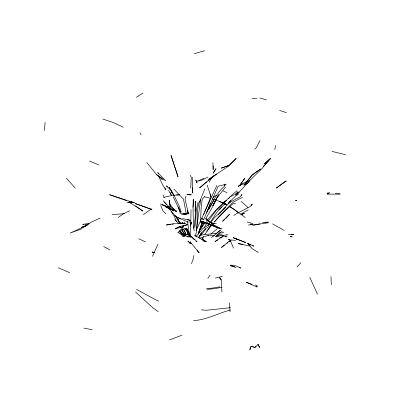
<?xml version="1.0" encoding="UTF-8"?>
<svg xmlns="http://www.w3.org/2000/svg" width="400" height="400" viewBox="0 0 400 400"><rect width="100%" height="100%" fill="white"/><g stroke="black" fill="none" stroke-linecap="round" stroke-linejoin="round"><path stroke-width="0.6" d="M192.66 177.28L192.525 192.75L192.245 187.805L192.87 193.145M195.505 201.11L195.255 217.215L193.82 228.315M193.245 199.125L193.06 209.42L193.42 225.945L194.19 230.695M191.04 209.7L190.725 225.04L191.76 222.045L190.405 225.48L190.13 236.69M195.28 207.015L195.15 211.205L195.805 201.26M195.39 203.425L195.465 201.03M192.99 207.29L193.59 199.685M190.73 188.045L191.28 177.16L190.1 175.19M44.31 130.62L45.135 122.38M200.45 221.61L201.24 206.775L202.215 199.195L204.515 196.8M196.58 228.205L200.66 199.74M194.81 227.28L195.64 221.37L196.245 210.06L198.1 202.35M224.795 184.195L224.48 186.285C215.66 193.3 212.43 204.105 206.155 212.995M193.89 255.435L193.41 258.42L191.46 263.665M202.98 240.37L203.225 238.88L201.565 238.89M274.83 149.495L275.54 145.485M195.385 236.13C198.775 224.63 195.43 212.275 199.665 201M250.43 347.165L249.89 349.92L250.84 346.175L254.995 347.53L258.11 344.405L259.59 347.445L257.97 344.265M198.775 233L202.105 222.45L198.325 234.265M241.61 195.565L241.945 194.425L240.3 196.74L231.58 201.515L228.24 203.855L218.075 214.82M198.62 233.02L200.3 227.69L202.445 222.55M185.975 196.165L185.05 199.035L188.45 213.955M201.55 227.14L202.34 224.81M207.13 211.5L210.335 202.84M204.82 188.915L199.44 202.225M203.565 214.72L204.26 213.01M204.725 211.87L210.75 197.04L210.17 193.915L210.96 196.66M203.635 219.695L218.16 186.2L226.395 184.135M196.18 230.39L216.865 185.41M152.485 256.32L157.975 244.17M202.49 238.785L203.565 236.555M201.03 228.4L203.47 223.385M205.64 218.93L213.28 205.62L218.62 194.655L212.74 205.665L216.65 198.25L225.555 187.05M209.245 182.205L211.175 178.395M199.805 236.02L201.44 232.805L199.175 237.245M260.025 140.525L256.44 147.435L254.7 149.205M203.92 228.285L206.2 224.055M198.61 237.775C201.18 232.09 206.16 227.46 211.84 225.07M208.79 209.435L214.35 199.465M210.62 178.4L210.025 179.415L213.315 176.145M251.35 205.62L252.275 204.05L249.995 206.63L236.275 213.85L233.755 215.54M198.835 231.47L204.495 223.59M207.91 225.84L208.59 224.825M210.285 222.285L217.33 211.58L225.145 203.76M242.8 181.22L244.83 178.2L239.285 185.985L242.46 181.725M196.24 236.37L202.745 228.645L209.18 224.53M204.815 234.545L208.405 229.215L211.895 225M207.815 278.465L210.06 275.17M205.89 228.835L200.83 235.315M224.625 202.29L225.575 200.96M228.635 198.765L229.71 197.345M206.68 231.335L211.195 225.445M208.27 221.055L216.36 210.09L223.095 203.99M210.46 222.695L214.305 217.92L225.5 207.515L222.47 210.58M268.35 160.82L262.3 168.23L249.81 180.53L236.095 195.5L228.03 203.57L230.755 200.42M249.81 180.53L247.505 183.325L243.885 185.08L251.995 175.195L260.425 168.985M214.22 222.185L218.49 217.03L232.71 202.525L241.27 197.85L242.765 197.85M207.155 220.29L216.255 209.76L225.21 200.91M225.215 203.19L224.015 204.575L225.29 203.32M225.92 218.395L229.445 214.35L222.53 221.25L224.405 219.715M297.23 266.87L300.89 262.715M263.195 166.545L270.885 158.47L264.475 163.69L270.18 158.445M218.795 209.84L221.74 206.79M214.455 221.765L225.115 210.72L232.855 203.8L235.54 203.315M238.17 191.49L235.2 194.55L239.03 192.35L235.69 194.025M178.36 232.19L183.835 226.56L175.14 228.82L176.345 228.83M219.87 213.205L221.605 211.455M256 346.21L254.82 347.38L251.165 346.225M245.215 183.835L243.885 185.08L247.87 180.92L251.995 175.195L260.515 169.025M229.625 197.27L222.615 203.64L226.6 200.685M215.475 236.57L219.985 232.485L222.16 231.51M227.055 243.3L227.98 242.485M228.9 241.67L230.285 240.445L233.5 248.15M206.58 181.805L199.545 187.885L216.625 173.94M207.985 180.59L208.925 179.78M237.075 190.665L229.565 197.095L234.575 194.58M211.295 237.615L220.765 230.06M212.995 236.25L213.94 235.47M215.825 233.91L220.065 230.395M210.665 234.16L217.605 228.46M230.285 240.445L221.365 247.435L224.43 245.315M220.935 237.895L223.805 235.65L215.115 241.445L217.835 239.97M230.11 241.48L231.065 240.735L230.045 241.44M214.11 175.45L208.785 179.4L228.995 165.815L236.13 158.41L228.8 165.485L226.725 166.73M182.85 236.36L184.625 236.005L187.255 234.06L188.025 234.86L189.07 234.81L190.17 236.12L190.385 237.2M118.155 217.51L123.175 213.88L129.735 210.7M143.265 214.67L151.415 208.95M83.435 227.365L91.2 222.19L100.155 218.1M136.32 97.36L143.05 92.97M215.715 236.9L219.35 234.655M240.8 214.185L248.28 209.8M247.62 180.99L238.145 186.295L243.145 183.825M327.555 193.935L329.845 192.65L327.08 193.22L328.27 193.29M212.78 197.36L216.45 195.365M208.075 177.045L200.875 180.57L197.175 181.225L203.955 178.32M180.465 226.27L175.14 228.82L180 226.4L187.82 224.605L182.575 226.19M86.835 225.515L70.145 233.06L82.165 228.715M241.63 214.53L244.36 213.35L241.06 214.655M219.755 237.95L222.565 236.785M188.025 234.86L189.07 234.81M87.885 224.89L81.595 227.305L86.875 225.405M223.87 232.13L221.81 232.92L218.75 233.2M169.45 339.95L182.01 335.185M230.26 309.94C218.03 313.445 206.375 319.885 193.48 320.625M180.315 227.77L183.835 226.56M199.58 238.16L209.105 235.18L207.88 235.325M216.46 236.9L221.03 235.565L226.47 235.04M194.17 53.735L204.59 50.73M210.005 225.34L211.755 224.935M215.255 278.08L222.54 276.4M199.87 235.485L204.05 234.545L216.91 233.37M259.975 223.82L256.345 224.555L250.31 224.035L253.735 225.33L257.05 224.475L268.55 222.705L262.725 222.385L268.445 222.095M224.8 236.625L227.18 236.2M219.845 286.885L211.44 288.23L206.475 288.5M248.29 225.045L252.355 224.445M171.01 224.385L166.335 224.98L173.95 223.65L175.68 223.79M172.175 224.235L173.345 224.085M291.26 234.57L293.735 234.25L288.32 234.455M235.755 195.08L238.645 194.75M230.425 307.71L206.15 310.295L201.26 309.815M184.705 213.925L189.01 213.51L186.255 214.13L181.555 214.32M209.595 235.82L214.46 235.385M216.89 235.17L221.755 234.735L222.765 235.275M89.2 223.745L82.7 224.28L83.95 224.235M112.005 214.665L124.375 213.69M181.71 229.205L187.185 228.895L184.775 228.88M176.45 194.99L179.515 194.82L176.45 194.99A67.35 50.6 11.7 0 0 174.045 195.28M229.555 239.68L228.35 239.74L235.64 240.4M85.2 224.19L88.32 224.08M327.095 194.19L340.19 193.995L335.425 193.71M126.855 202.57L134.34 202.46L129.15 201.145L109.58 194.705L126.51 200.58M176.305 223.545L185.57 223.62L186.205 224.245M226.22 234.84L228.035 234.865M211.07 223.165L216.34 223.385M209.275 224.065L203.9 223.615L199.96 222.08M209.215 223.905L208.04 223.805L210.975 224.795M252.055 98.275L256.925 98.765M185.8 236.515L190.715 237.025M131.52 202.145L134.34 202.46M230.7 265.08L235.98 265.885L240.825 268.04L239.05 267.6M242.97 244.36L238.1 243.59L250.22 246.095M252.705 245.9L253.92 246.095L247.59 243.34L252.25 248.75L258.33 252.4M295.515 200.4L296.665 200.615M295.53 200.415L296.72 200.645M83.875 328.105L92.15 329.745M183.22 213.51L186.255 214.13L184.17 214.155L179.505 212.875M332.065 151.405L345.6 154.735M204.165 196.665L210.43 198.23M230.135 265.41L234.86 266.61M182.585 218.48L190.27 220.445L187.465 219.3M209.115 222.01L214.39 223.39M148.38 208.49L151.995 209.465L135.27 203.615M247.12 221.94L252.745 223.475M210.985 224.74L201.03 221.13L206.365 222.725M259.92 97.94L266.435 99.915M158.755 301.05L156.99 300.515L136.54 289.41M230.085 265.675L235.915 267.55M191.945 237.15L192.65 237.38M102.81 119.035L113.405 122.585L123.295 127.255M181.205 218.73L176.52 217.15L168.155 207.925M279.56 110.38L286.4 112.705M128.35 202.11L131.25 203.135M205.26 241.185L206.4 241.595L202.765 239.5M252 284.32L246.345 282.305L257.075 287.075L255.555 284.89L257.65 286.335M212.175 198.795L213.935 199.43M215.11 199.85L219.225 201.33A67.35 50.6 11.7 0 1 223.735 203.365M201.03 221.13L209.985 224.37L209.02 223.68M148.845 208.465L134.835 203.29M212.36 224.435L221.295 228.945L210.17 224.71L207.19 222.365L205.98 218.69L213.48 224.855M131.995 202.22L129.15 201.145L130.135 201.855M233.18 237.65L245.565 242.505L233.18 237.65L237.115 239.455M160.31 203.935L169.53 207.605L162.385 204.825L166.23 206.72M203.275 240.85L205.52 241.78L194.655 235.145L196.51 236.7M89.455 161.015L98.915 165M58.295 267.825L69.765 272.685M210.17 224.71L215.63 227.065M138.79 238.765L145.34 241.82M219.225 201.33L223.675 203.45M224.785 203.98L227.01 205.04A67.35 50.6 11.7 0 0 224.84 203.91M213.475 225.195L221.295 228.945L214.2 226.06L218.5 228.155M196.02 241.125L197.105 241.645L190.6 235.91L194.34 239.835M175.56 211.315L176.66 211.855M165.13 206.495L173.815 210.89L165.61 206.69M165.685 206.73L173.815 210.89M103.69 246.57L109.955 249.885M224.795 236.365L226.315 237.18M272.5 223.855L284.11 230.375M247.59 243.34L250.72 245.095M176.175 211.46L168.25 206.77L170.17 208.19L163.215 200.73M158.25 311.71L152.45 307.44L135.53 291.965M229.58 206.615L234.205 209.46L238.84 213.06M203.9 219.755L201.305 218.155L203.715 219.88M129.21 202.16L142.93 211.09L135.545 205.76M177.66 232.195L182.275 235.205M146.765 162.51L156.72 174.77L165.785 180.885L157.76 172.565L158.335 173.655M170.17 206.545L176.71 211.08M239.385 213.085L245.275 217.605M171.04 190.465L172.045 191.175L166.53 185.845L167.365 187.23M187.435 221.475L188.325 222.135L176.52 217.15L178.63 220.96L181.555 223.805M180.97 229.87L182.365 231.05L185.95 235.925M183.665 233.445L186.01 235.43M156.72 174.77L162.295 179.545L160.815 177.66M184.78 228.57L187.17 231.6L188.23 234.985M165.81 213.655L163.105 211.205L160.715 205.475M205.98 218.69L209.87 222.345M174.78 219.64L179.08 223.83M190.375 243.585L187.865 240.955L190.305 243.77M197.065 250.6L199.155 252.79L190.06 241.7L191.3 243.615M174.03 189.21L183.53 199.33L186.22 213.79M179.79 230.7L184.715 236.08M180.07 230.9L184.655 235.98M66.385 178.175L75.28 188.145M175.855 216.015L177.05 217.39M169.77 204.175L174.395 210M179.87 230.935L184.095 236.065M164.32 202.09L166.52 204.8M181.78 222.285L182.88 223.665M219.395 277.615L221.195 279.935L221.89 291.96M182.99 229L185.065 231.865L186.075 234.705M168.965 188.285L169.655 189.275M171.725 192.255L174.135 195.73L171.67 191.53M179.29 231.225L182.785 236.405M174.815 215.195L180.515 224.02M219.57 277.31L221.195 279.935M188.61 235.79L189.24 236.805M174.135 195.73L171.735 191.675L172.31 193.345M170.75 189.955L169.205 187.335L171.175 190.71M186.485 228.45L190.325 235.355M171.22 211.24L174.775 217.43L176.615 221.745M139.965 132.81L141.135 134.88M168.56 190.32L171.61 195.73L170.035 192.445M186.57 228.945L188.04 231.6M188.63 232.665L189.81 234.79M186.515 228.6L189.78 234.61M187.045 231.095L189.245 235.415M173.2 196.735L180.53 212.33M174.31 195.98L179.385 206.395L181.255 212.17M158.405 175.73L162.54 184.675L165.855 189.945L164.845 187.675M309.78 277.345L317.515 294.22M187.55 236.065L188.025 237.13M177.18 218.005L179.635 223.595M163.005 194.835L164.165 197.495M183.28 234.53L183.99 236.22M182.02 229.24L183.68 233.2M196.975 182.85L195.79 179.985L197.01 182.97M180.575 212.345L178.285 206.825L179.6 211.615M186.395 228.395L188.64 234.885M207.145 185.005L210.93 196.63M185.635 235.17L184.38 230.47M187.365 210.295L187.69 211.47M182.56 222.4L182.885 223.6M187.355 210.41L188.32 213.97M187.835 212.02L188.12 213.11M184.44 221.985L184.88 223.705M182.785 222.38L183.07 223.585M178.385 219.755L178.63 220.96L178.4 219.795M169.51 203.865L169.27 200.36L170.36 206.675M189.625 219.94L190.62 225.94M187.515 221.67L189.31 233.865M169.27 200.36L169.76 207.385M229.495 302.835L230.075 311.725M330.98 276.535L331.32 284.75M212.93 162.81L213.155 169.605L213.155 165.795M224.89 184.22L224.94 185.87M163.58 197.47A67.35 50.6 11.7 0 1 172.85 195.455M229.65 206.545A67.35 50.6 11.7 0 1 238.92 213.005M222.165 287.14A69.45 52.175 11.7 0 1 206.97 289.3M223.145 190.9A69.45 52.175 11.7 0 1 227.05 192.705M241.015 201.415A69.45 52.175 11.7 0 1 247.955 207.58M215.98 168.74L213.06 173.24L215.98 168.74M285.355 181.245L276.265 188.09L286.39 180.945L285.355 181.245M228.8 165.485L221.26 168.13L228.8 165.485M191.26 194.825L186.9 194.615L191.26 194.82M154.355 252.565L152.03 252.05L154.385 252.59M292.145 236.885L290.425 236.4L292.145 236.885M175.405 168.66L171.015 155.38L178.02 176.81L175.405 168.66"/></g></svg>
